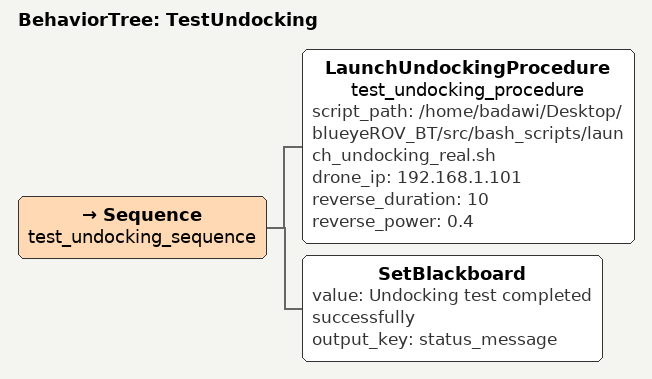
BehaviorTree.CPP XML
<?xml version="1.0" encoding="UTF-8"?>
<root BTCPP_format="4"
     main_tree_to_execute="TestUndocking">
  <BehaviorTree ID="TestUndocking">
    <Sequence name="test_undocking_sequence">
      <LaunchUndockingProcedure name="test_undocking_procedure"
                                script_path="/home/badawi/Desktop/blueyeROV_BT/src/bash_scripts/launch_undocking_real.sh"
                                drone_ip="192.168.1.101"
                                reverse_duration="10"
                                reverse_power="0.4"/>
      <SetBlackboard value="Undocking test completed successfully"
                     output_key="status_message"/>
    </Sequence>
  </BehaviorTree>

</root>
